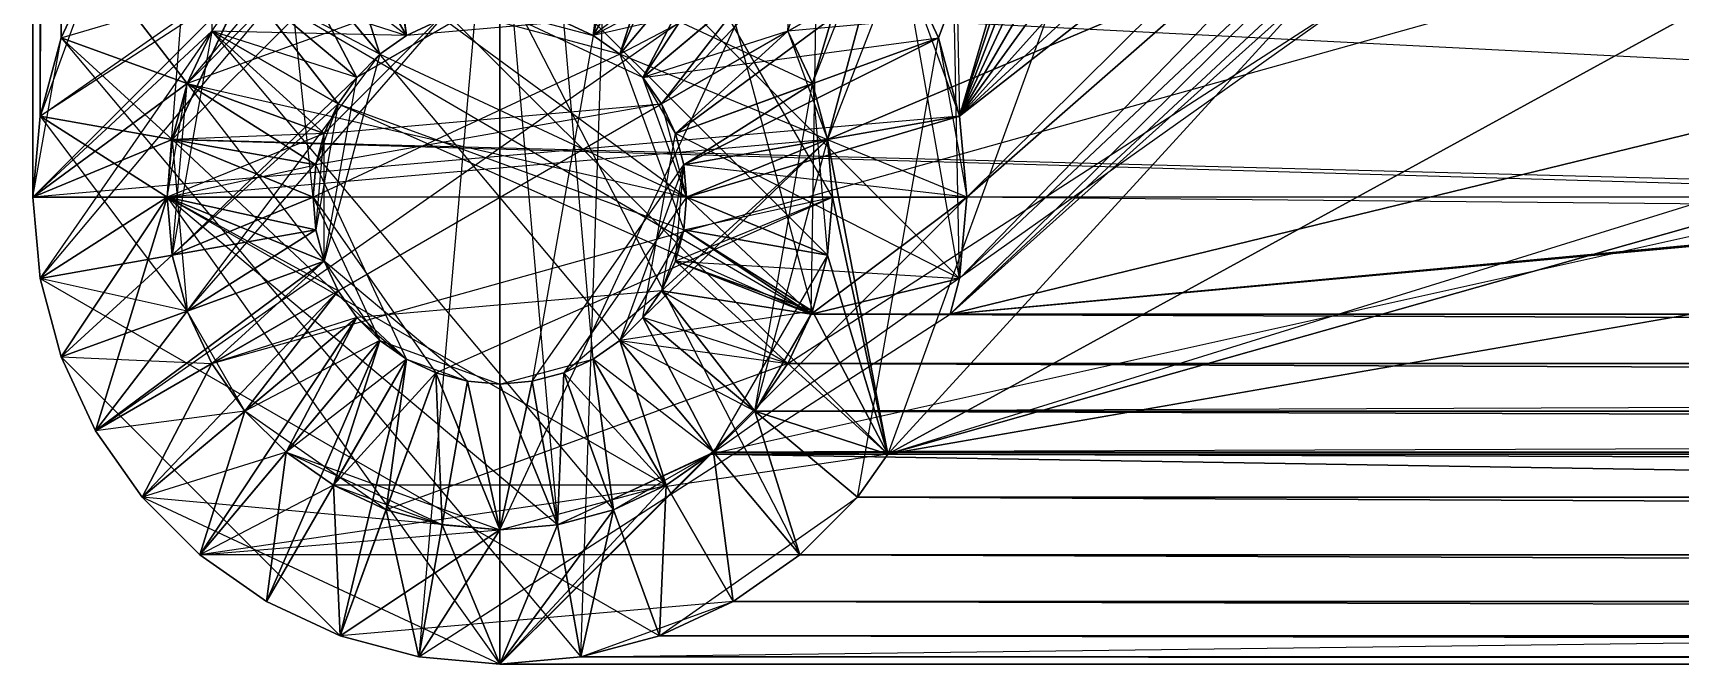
# Model space of a CAD drawing. Extents: x -139 to 143, y -92 to 96.
# Drawn here: x -138.63 to -105.47, y -92.42 to -79.71 of the extents above; entities that cross this region are included whole.
import ezdxf

# ---------------------------------------------------------------- set-up
doc = ezdxf.new("R2010")
doc.units = 0
doc.layers.get('0').update_dxf_attribs({"linetype": 'CONTINUOUS'})

msp = doc.modelspace()

# ---------------------------------------------------------------- linework, layer by layer
at = {"color": 7}
for points in [[(129.709, -88.192, -0.822), (-124.985, -88.192, -0.822), (-129.233, -92.422, -0.822), (-124.985, -88.192, -0.822), (-125.885, -88.822, -0.822), (-129.233, -92.422, -0.822), (-129.233, -92.422, -0.822), (-125.885, -88.822, -0.822), (-126.943, -89.316, -0.822), (-129.233, -92.422, -0.822), (-129.233, -92.422, -0.822), (-126.943, -89.316, -0.822), (-128.07, -89.618, -0.822), (-129.233, -92.422, -0.822), (-129.233, -92.422, -0.822), (-128.07, -89.618, -0.822), (-129.233, -89.72, -0.822), (-129.233, -92.422, -0.822), (-124.985, -88.192, -0.822), (-129.233, -92.422, -0.822), (133.958, -92.422, -0.822), (-124.985, -88.192, -0.822), (133.958, 95.572, -0.822)], [(133.958, 95.572, 5.052), (-129.233, 95.572, -0.587), (133.958, 95.572, 5.052), (-129.233, 95.572, 5.052), (-129.233, 95.572, -0.587), (-129.233, -92.422, -0.587), (133.958, -92.422, -0.822), (-129.233, -92.422, -0.822), (-129.233, -92.422, -0.587), (-129.233, -92.422, -0.587), (133.958, -92.422, -0.587)], [(143.358, -83.022, -0.822), (-138.633, -83.022, -0.587), (-135.931, -83.022, -0.822), (-138.633, -83.022, -0.822), (-138.633, -83.022, -0.587), (-135.931, -83.022, -0.822), (-138.633, -83.022, -0.587), (-135.931, -83.022, -0.587), (-135.931, -83.022, -0.822), (-129.233, -92.422, -0.587), (-129.233, -89.72, -0.822), (-129.233, -89.72, -0.587), (-129.233, -92.422, -0.587), (-129.233, -89.72, -0.822), (-129.233, -92.422, -0.587), (-129.233, -92.422, -0.822), (-129.233, -89.72, -0.822), (-129.233, 92.869, -0.587)], [(132.326, -92.279, 5.052), (-127.601, -92.279, 5.052), (-126.019, -91.855, 5.052), (132.326, -92.279, 5.052), (-127.601, -92.279, 5.052), (133.958, -92.422, 5.052), (-129.233, -92.422, 5.052), (-127.601, -92.279, 5.052), (-121.422, 91.342, 5.052), (126.757, 92.214, 5.052)], [(133.958, -92.422, -0.587), (-134.403, -78.774, -0.822), (-134.403, 81.923, -5.287), (-134.403, 81.923, -0.822), (-134.403, -78.774, -0.822), (-134.403, 81.923, -5.287), (-134.403, -78.774, -0.822), (-134.403, -78.774, -5.287), (-134.403, 81.923, -5.287), (-134.403, -75.211, 5.287), (-134.403, 78.361, 5.052), (-134.403, 78.361, 5.287), (-134.403, -75.211, 5.287), (-134.403, 78.361, 5.052), (-134.403, -75.211, 5.287), (-134.403, -75.211, 5.052), (-134.403, 78.361, 5.052), (128.158, 89.521, -5.287), (-122.968, 88.522, -5.287), (127.692, 88.522, -5.287)], [(124.893, -85.372, -0.587), (-122.968, -85.372, -5.287), (127.692, -85.372, -5.287), (-120.169, -85.372, -0.587), (-122.968, -85.372, -5.287), (124.893, -85.372, -0.587), (-120.169, -85.372, -0.587), (-122.968, -85.372, -5.287), (-120.169, -85.372, -0.587), (-122.968, -85.372, -0.587), (-122.968, -85.372, -5.287), (-120.169, 88.522, -0.117), (124.893, 88.522, -0.587), (-120.169, 88.522, -0.587), (-120.169, 88.522, -0.117), (124.893, 88.522, -0.587), (-120.169, 88.522, -0.117), (124.893, 88.522, -0.117)], [(-135.033, -79.674, 5.287), (-135.829, -84.185, 5.287), (-138.49, -84.655, 5.287), (-135.931, -83.022, 5.287), (-135.829, -84.185, 5.287), (-135.527, -80.732, 5.287), (-138.066, -79.808, 5.287), (-137.374, -78.323, 5.287), (-135.527, -80.732, 5.287), (-138.633, -83.022, 5.287), (-135.931, -83.022, 5.287), (-138.49, -84.655, 5.287), (-138.633, -83.022, 5.287), (-135.829, -81.859, 5.287), (-138.49, -81.39, 5.287), (-138.066, -79.808, 5.287), (-135.829, -81.859, 5.287), (-135.931, -83.022, 5.287), (-138.633, -83.022, 5.287), (-138.49, -81.39, 5.287), (-135.931, -83.022, 5.287), (-122.638, 87.335, 5.287)], [(-138.633, -83.022, 5.052), (-138.633, 86.172, -0.587), (-138.633, 86.172, 5.052), (-138.633, -83.022, 5.052), (-138.633, -83.022, -0.587), (-138.633, 86.172, -0.587), (-138.633, -83.022, 5.052), (-138.633, -83.022, -0.587), (-138.633, 86.172, -0.587), (-138.633, -83.022, -0.587), (-138.633, 86.172, -0.822), (-138.633, 86.172, -0.587), (-138.633, 86.172, -0.822), (-138.633, -83.022, -0.587), (-138.633, -83.022, -0.822), (-138.633, 86.172, -0.822), (140.553, 85.009, -0.822)], [(-138.633, 86.172, -0.822), (-138.633, -83.022, -0.822), (-134.403, -78.774, -0.822), (-138.633, 86.172, -0.822), (-138.633, -83.022, -0.822), (-138.633, 86.172, -0.822)], [(-138.633, 86.172, -0.822), (-134.403, -78.774, -0.822), (-138.633, -83.022, -0.822), (-135.033, -79.674, -0.822), (-134.403, -78.774, -0.822), (-138.633, 86.172, -0.822)], [(-138.633, 86.172, -0.822), (-135.033, -79.674, -0.822), (-138.633, -83.022, -0.822), (-135.527, -80.732, -0.822), (-135.033, -79.674, -0.822), (-135.527, -80.732, -0.822), (-138.633, -83.022, -0.822), (-135.829, -81.859, -0.822), (-135.527, -80.732, -0.822), (-135.829, -81.859, -0.822), (-138.633, -83.022, -0.822), (-135.931, -83.022, -0.822), (-135.829, -81.859, -0.822), (132.795, -89.618, -0.822)], [(-138.066, 82.957, 5.052), (-138.49, -81.39, 5.052), (-138.633, -83.022, 5.052), (-138.49, 84.54, 5.052), (-138.49, -81.39, 5.052), (-138.633, -83.022, 5.052), (-138.49, 84.54, 5.052), (-138.633, -83.022, 5.052), (-138.633, 86.172, 5.052)], [(-133.538, -77.892, -5.287), (-124.929, -88.153, -5.287), (-124.985, -88.192, -0.822), (-124.985, -88.192, -5.287), (-124.929, -88.153, -5.287), (-124.929, -88.153, -0.587), (-124.985, -88.192, -0.822), (-124.929, -88.153, -5.287), (-124.929, -88.153, -0.587), (-125.885, -88.822, -0.587), (-124.985, -88.192, -0.822), (-124.929, -88.153, -0.587), (-125.885, -88.822, -0.587), (-124.985, -88.192, -0.822), (-125.885, -88.822, -0.587), (-125.885, -88.822, -0.822), (-124.985, -88.192, -0.822), (-128.07, -89.618, -0.587), (-129.233, -89.72, -0.822), (-128.07, -89.618, -0.822), (-128.07, -89.618, -0.587), (-129.233, -89.72, -0.822), (-128.07, -89.618, -0.587), (-129.233, -89.72, -0.587), (-129.233, -89.72, -0.822), (-125.885, -88.822, -0.587), (-126.943, -89.316, -0.822), (-125.885, -88.822, -0.822), (-125.885, -88.822, -0.587), (-126.943, -89.316, -0.822), (-125.885, -88.822, -0.587), (-126.943, -89.316, -0.587), (-126.943, -89.316, -0.822), (-124.929, -88.153, -0.587), (-124.103, -87.327, -5.287), (-124.103, -87.327, -0.587), (-124.929, -88.153, -0.587), (-124.103, -87.327, -5.287), (-124.929, -88.153, -0.587), (-124.929, -88.153, -5.287), (-124.103, -87.327, -5.287), (-123.433, -86.371, -0.587), (-122.968, -85.372, -5.287), (-122.968, -85.372, -0.587), (-123.433, -86.371, -0.587), (-122.968, -85.372, -5.287), (-123.433, -86.371, -0.587), (-123.433, -86.371, -5.287), (-122.968, -85.372, -5.287), (-124.103, -87.327, -0.587), (-123.433, -86.371, -5.287), (-123.433, -86.371, -0.587), (-124.103, -87.327, -0.587), (-123.433, -86.371, -5.287), (-124.103, -87.327, -0.587), (-124.103, -87.327, -5.287), (-123.433, -86.371, -5.287), (143.358, 86.172, 5.052)], [(-137.374, 81.472, 5.052), (-138.066, -79.808, 5.052), (-138.49, -81.39, 5.052), (-138.066, 82.957, 5.052), (-138.066, -79.808, 5.052), (-138.49, -81.39, 5.052), (-138.49, -81.39, 5.052), (-138.49, 84.54, 5.052)], [(-136.434, 80.13, 5.052), (-137.374, -78.323, 5.052), (-138.066, -79.808, 5.052), (-137.374, 81.472, 5.052), (-137.374, -78.323, 5.052), (-138.066, -79.808, 5.052), (-138.066, -79.808, 5.052), (-138.066, 82.957, 5.052)], [(-134.403, 81.923, -5.287), (-134.364, -78.717, -5.287), (-134.403, 81.923, -5.287), (-134.403, -78.774, -5.287), (-134.364, -78.717, -5.287), (-122.968, -85.372, -5.287), (128.158, -86.371, -5.287)], [(-5.708, -74.708, -0.117), (-57.561, -70.098, -0.117), (-107.497, -74.011, -0.117), (-120.169, -85.372, -0.117), (-57.561, -70.098, -0.117), (-120.169, -85.372, -0.117), (-107.497, -74.011, -0.117), (-108.425, -74.443, -0.117), (-120.169, -85.372, -0.117), (-120.169, -85.372, -0.117), (-108.425, -74.443, -0.117), (-109.414, -74.708, -0.117), (-120.169, -85.372, -0.117), (-119.977, -84.655, -0.117), (-109.414, -74.708, -0.117), (-110.434, -74.798, -0.117), (-119.977, -84.655, -0.117), (-123.191, 78.971, -0.117)], [(-123.191, 78.971, -0.117), (-119.977, -81.39, -0.117), (-116.22, -69.943, -0.117)], [(-115.955, 74.082, -0.117), (-116.309, -68.923, -0.117), (-120.401, -79.808, -0.117), (-119.977, -81.39, -0.117), (-116.309, -68.923, -0.117), (-124.534, 78.032, -0.117)], [(-124.534, 78.032, -0.117), (-116.309, -68.923, -0.117), (-121.093, -78.323, -0.117), (-120.401, -79.808, -0.117), (-116.309, -68.923, -0.117), (-116.22, 73.093, -0.117)], [(-115.522, 75.01, -0.117), (-111.454, -74.708, -0.117), (-119.977, -81.39, -0.117), (-119.834, -83.022, -0.117), (-111.454, -74.708, -0.117), (-115.955, 74.082, -0.117)], [(-124.929, -77.892, 2.937), (-122.94, -85.313, 5.287), (-122.638, -84.185, 2.937), (-122.638, -84.185, 5.287), (-122.94, -85.313, 5.287), (-122.638, -84.185, 2.937), (-122.94, -85.313, 5.287), (-122.94, -85.313, 2.937), (-122.638, -84.185, 2.937), (-124.929, -88.153, 5.287), (-125.885, -88.822, 2.937), (-124.929, -88.153, 2.937), (-124.929, -88.153, 5.287), (-125.885, -88.822, 2.937), (-124.929, -88.153, 5.287), (-125.885, -88.822, 5.287), (-125.885, -88.822, 2.937), (-132.582, -88.822, 5.287), (-133.538, -88.153, 2.937), (-132.582, -88.822, 2.937), (-132.582, -88.822, 5.287), (-133.538, -88.153, 2.937), (-132.582, -88.822, 5.287), (-133.538, -88.153, 5.287), (-133.538, -88.153, 2.937), (-129.233, -89.72, 5.287), (-130.396, -89.618, 2.937), (-129.233, -89.72, 2.937), (-129.233, -89.72, 5.287), (-130.396, -89.618, 2.937), (-129.233, -89.72, 5.287), (-130.396, -89.618, 5.287), (-130.396, -89.618, 2.937), (-133.538, -88.153, 2.937), (-134.364, -87.327, 5.287), (-134.364, -87.327, 2.937), (-133.538, -88.153, 2.937), (-134.364, -87.327, 5.287), (-133.538, -88.153, 2.937), (-133.538, -88.153, 5.287), (-134.364, -87.327, 5.287), (-135.527, -85.313, 2.937), (-135.829, -84.185, 5.287), (-135.829, -84.185, 2.937), (-135.527, -85.313, 2.937), (-135.829, -84.185, 5.287), (-135.527, -85.313, 2.937), (-135.527, -85.313, 5.287), (-135.829, -84.185, 5.287), (-135.829, -84.185, 2.937), (-135.931, -83.022, 5.287), (-135.931, -83.022, 2.937), (-135.829, -84.185, 2.937), (-135.931, -83.022, 5.287), (-135.829, -84.185, 2.937), (-135.829, -84.185, 5.287), (-135.931, -83.022, 5.287), (-125.885, -88.822, 5.287), (-126.943, -89.316, 2.937), (-125.885, -88.822, 2.937), (-125.885, -88.822, 5.287), (-126.943, -89.316, 2.937), (-125.885, -88.822, 5.287), (-126.943, -89.316, 5.287), (-126.943, -89.316, 2.937), (-126.943, -89.316, 5.287), (-128.07, -89.618, 2.937), (-126.943, -89.316, 2.937), (-126.943, -89.316, 5.287), (-128.07, -89.618, 2.937), (-126.943, -89.316, 5.287), (-128.07, -89.618, 5.287), (-128.07, -89.618, 2.937), (-124.929, -88.153, 5.287), (-124.103, -87.327, 2.937), (-124.103, -87.327, 5.287), (-124.929, -88.153, 5.287), (-124.103, -87.327, 2.937), (-124.929, -88.153, 5.287), (-124.929, -88.153, 2.937), (-124.103, -87.327, 2.937), (-123.433, -86.371, 5.287), (-122.94, -85.313, 2.937), (-122.94, -85.313, 5.287), (-123.433, -86.371, 5.287), (-122.94, -85.313, 2.937), (-123.433, -86.371, 5.287), (-123.433, -86.371, 2.937), (-122.94, -85.313, 2.937), (-124.103, -87.327, 5.287), (-123.433, -86.371, 2.937), (-123.433, -86.371, 5.287), (-124.103, -87.327, 5.287), (-123.433, -86.371, 2.937), (-124.103, -87.327, 5.287), (-124.103, -87.327, 2.937), (-123.433, -86.371, 2.937), (-131.524, -89.316, 5.287), (-132.582, -88.822, 2.937), (-131.524, -89.316, 2.937), (-131.524, -89.316, 5.287), (-132.582, -88.822, 2.937), (-131.524, -89.316, 5.287), (-132.582, -88.822, 5.287), (-132.582, -88.822, 2.937), (-130.396, -89.618, 5.287), (-131.524, -89.316, 2.937), (-130.396, -89.618, 2.937), (-130.396, -89.618, 5.287), (-131.524, -89.316, 2.937), (-130.396, -89.618, 5.287), (-131.524, -89.316, 5.287), (-131.524, -89.316, 2.937), (-134.364, -87.327, 2.937), (-135.033, -86.371, 5.287), (-135.033, -86.371, 2.937), (-134.364, -87.327, 2.937), (-135.033, -86.371, 5.287), (-134.364, -87.327, 2.937), (-134.364, -87.327, 5.287), (-135.033, -86.371, 5.287), (-135.033, -86.371, 2.937), (-135.527, -85.313, 5.287), (-135.527, -85.313, 2.937), (-135.033, -86.371, 2.937), (-135.527, -85.313, 5.287), (-135.033, -86.371, 2.937), (-135.033, -86.371, 5.287), (-135.527, -85.313, 5.287), (1.187, 72.072, -9.4)], [(-66.961, 61.498, 5.287), (-121.422, -88.192, 5.287), (-122.638, -84.185, 5.287), (-122.536, -83.022, 5.287), (-121.422, -88.192, 5.287), (-121.422, -88.192, 5.287), (-122.94, -85.313, 5.287), (-122.638, -84.185, 5.287), (-121.422, -88.192, 5.287), (-124.103, -87.327, 5.287), (-122.033, -89.064, 5.287), (-123.191, -90.223, 5.287), (-124.103, -87.327, 5.287), (-121.422, -88.192, 5.287), (-123.433, -86.371, 5.287), (-122.94, -85.313, 5.287), (-121.422, -88.192, 5.287), (-121.422, -88.192, 5.287), (-124.103, -87.327, 5.287), (-123.433, -86.371, 5.287), (-121.422, -88.192, 5.287), (-124.929, -88.153, 5.287), (-123.191, -90.223, 5.287), (-124.534, -91.163, 5.287), (-124.929, -88.153, 5.287), (-123.191, -90.223, 5.287), (-124.929, -88.153, 5.287), (-124.103, -87.327, 5.287), (-123.191, -90.223, 5.287), (-124.534, -91.163, 5.287), (-125.885, -88.822, 5.287), (-124.929, -88.153, 5.287), (-124.534, -91.163, 5.287), (-126.019, -91.855, 5.287), (-125.885, -88.822, 5.287), (-124.534, -91.163, 5.287), (-126.019, -91.855, 5.287), (-126.019, -91.855, 5.287), (-126.943, -89.316, 5.287), (-125.885, -88.822, 5.287), (-126.019, -91.855, 5.287), (-127.601, -92.279, 5.287), (-126.943, -89.316, 5.287), (-126.019, -91.855, 5.287), (-127.601, -92.279, 5.287), (-127.601, -92.279, 5.287), (-128.07, -89.618, 5.287), (-126.943, -89.316, 5.287), (-127.601, -92.279, 5.287), (-129.233, -92.422, 5.287), (-128.07, -89.618, 5.287), (-127.601, -92.279, 5.287), (-129.233, -92.422, 5.287), (-129.233, -92.422, 5.287), (-129.233, -89.72, 5.287), (-128.07, -89.618, 5.287), (-129.233, -92.422, 5.287), (-129.233, -92.422, 5.287), (-130.396, -89.618, 5.287), (-129.233, -89.72, 5.287), (-129.233, -92.422, 5.287), (-130.866, -92.279, 5.287), (-130.396, -89.618, 5.287), (-129.233, -92.422, 5.287), (-130.866, -92.279, 5.287), (-130.866, -92.279, 5.287), (-131.524, -89.316, 5.287), (-130.396, -89.618, 5.287), (-130.866, -92.279, 5.287), (-132.448, -91.855, 5.287), (-131.524, -89.316, 5.287), (-130.866, -92.279, 5.287), (-132.448, -91.855, 5.287), (-132.448, -91.855, 5.287), (-132.582, -88.822, 5.287), (-131.524, -89.316, 5.287), (-132.448, -91.855, 5.287), (-133.933, -91.163, 5.287), (-132.582, -88.822, 5.287), (-132.448, -91.855, 5.287), (-133.933, -91.163, 5.287), (-132.582, -88.822, 5.287), (-133.933, -91.163, 5.287), (-133.538, -88.153, 5.287), (-132.582, -88.822, 5.287), (-135.275, -90.223, 5.287), (-133.538, -88.153, 5.287), (-133.933, -91.163, 5.287), (-135.275, -90.223, 5.287), (-133.538, -88.153, 5.287), (-135.275, -90.223, 5.287), (-134.364, -87.327, 5.287), (-133.538, -88.153, 5.287), (-136.434, -89.064, 5.287), (-134.364, -87.327, 5.287), (-135.275, -90.223, 5.287), (-136.434, -89.064, 5.287), (-134.364, -87.327, 5.287), (-136.434, -89.064, 5.287), (-135.033, -86.371, 5.287), (-134.364, -87.327, 5.287), (-137.374, -87.722, 5.287), (-135.033, -86.371, 5.287), (-136.434, -89.064, 5.287), (-137.374, -87.722, 5.287), (-138.066, -86.237, 5.287), (-135.527, -85.313, 5.287), (-137.374, -87.722, 5.287), (-138.066, -86.237, 5.287), (-135.033, -86.371, 5.287), (-137.374, -87.722, 5.287), (-135.527, -85.313, 5.287), (-135.033, -86.371, 5.287), (121.724, -14.5, 5.287)], [(-66.961, 61.498, 5.287), (-122.638, -81.859, 5.287), (-121.422, -88.192, 5.287), (-122.536, -83.022, 5.287), (-122.638, -81.859, 5.287), (-124.103, -87.327, 5.287), (-121.422, -88.192, 5.287), (-122.033, -89.064, 5.287), (-124.103, -87.327, 5.287), (-122.94, -80.732, 5.287), (-116.309, -58.348, 5.287), (-122.638, -81.859, 5.287), (-122.94, -80.732, 5.287), (-66.961, 61.498, 5.287)], [(-116.309, -9, 5.287), (-66.961, -58.348, 5.287), (-122.638, -81.859, 5.287), (-116.309, -58.348, 5.287), (-66.961, -58.348, 5.287), (-66.961, -58.348, 5.287), (-121.422, -88.192, 5.287), (-122.638, -81.859, 5.287), (-66.961, -58.348, 5.287), (-17.612, -70.098, 5.287), (-121.422, -88.192, 5.287), (-57.561, -70.098, 5.287), (-17.612, -70.098, 5.287), (-123.433, -79.674, 5.287), (-116.309, -58.348, 5.287), (-122.94, -80.732, 5.287), (-123.433, -79.674, 5.287), (-116.309, 61.498, 5.287)], [(-57.561, 21.549, 5.287), (-57.561, -18.4, 5.287), (-57.561, -18.4, 5.287), (-66.961, -58.348, 5.287), (-66.961, -9, 5.287), (-57.561, -18.4, 5.287), (-121.422, -88.192, 5.287), (-66.961, -58.348, 5.287), (-57.561, -70.098, 5.287), (-121.422, -88.192, 5.287), (-134.403, -75.211, 5.287), (-116.309, -9, 5.287), (-116.309, -58.348, 5.287), (-134.403, -75.211, 5.287), (-116.309, -9, 5.287), (-134.403, -75.211, 5.287), (-116.309, 12.149, 5.287)], [(38.199, -38.647, 5.287), (-121.422, -88.192, 5.287), (-17.612, -70.098, 5.287), (126.147, -88.192, 5.287), (-121.422, -88.192, 5.287), (-66.961, -58.348, 5.287), (-57.561, -18.4, 5.287), (-57.561, -70.098, 5.287), (-66.961, -58.348, 5.287), (-57.561, -18.4, 5.287), (-66.961, -9, 5.287)], [(113.946, -35.101, 5.287), (-124.985, -88.192, -0.822), (129.709, -88.192, -5.287), (-124.985, -88.192, -5.287), (-124.985, -88.192, -0.822), (129.709, -88.192, -5.287), (-124.985, -88.192, -0.822), (129.709, -88.192, -0.822)], [(-116.309, -68.923, -0.117), (-119.977, -81.39, -0.117), (-119.977, -81.39, -0.117), (-115.955, -70.932, -0.117)], [(-116.22, -69.943, -0.117), (-119.977, -81.39, -0.117), (-119.977, -81.39, -0.117), (-115.522, -71.86, -0.117)], [(-105.346, -71.86, -0.117), (-105.934, -72.699, -0.117), (-106.658, -73.423, -0.117), (-57.561, -70.098, -0.117), (-105.934, -72.699, -0.117), (-106.658, -73.423, -0.117), (-107.497, -74.011, -0.117), (-57.561, -70.098, -0.117), (-106.658, -73.423, -0.117), (-107.497, -74.011, -0.117), (-57.561, -70.098, -0.117), (-120.169, -85.372, -0.117), (-5.708, -74.708, -0.117)], [(-115.955, -70.932, -0.117), (-119.977, -81.39, -0.117), (-119.977, -81.39, -0.117), (-114.934, -72.699, -0.117)], [(-115.522, -71.86, -0.117), (-119.977, -81.39, -0.117), (-119.977, -81.39, -0.117), (-114.21, -73.423, -0.117)], [(-114.934, -72.699, -0.117), (-119.977, -81.39, -0.117), (-119.977, -81.39, -0.117), (-113.371, -74.011, -0.117)], [(-114.21, -73.423, -0.117), (-119.977, -81.39, -0.117), (-119.977, -81.39, -0.117), (-112.443, -74.443, -0.117)], [(-135.033, -79.674, -0.587), (-132.49, -81.142, -0.587), (-135.033, -79.674, -0.587), (-132.767, -81.736, -0.587), (-132.49, -81.142, -0.587), (-122.968, -85.372, -0.587), (-125.977, -84.902, -0.587), (-123.433, -86.371, -0.587), (-122.968, -85.372, -0.587), (-123.433, -86.371, -0.587), (-125.977, -84.902, -0.587), (-124.103, -87.327, -0.587), (-123.433, -86.371, -0.587), (-126.353, -85.439, -0.587), (-124.103, -87.327, -0.587), (-125.977, -84.902, -0.587), (-126.353, -85.439, -0.587), (-124.103, -87.327, -0.587), (-126.353, -85.439, -0.587), (-124.929, -88.153, -0.587), (-124.103, -87.327, -0.587), (-126.817, -85.903, -0.587), (-124.929, -88.153, -0.587), (-126.353, -85.439, -0.587), (-126.817, -85.903, -0.587), (-124.929, -88.153, -0.587), (-126.817, -85.903, -0.587), (-125.885, -88.822, -0.587), (-124.929, -88.153, -0.587), (-127.354, -86.279, -0.587), (-125.885, -88.822, -0.587), (-126.817, -85.903, -0.587), (-127.354, -86.279, -0.587), (-125.885, -88.822, -0.587), (-127.354, -86.279, -0.587), (-126.943, -89.316, -0.587), (-125.885, -88.822, -0.587), (-127.947, -86.556, -0.587), (-126.943, -89.316, -0.587), (-127.354, -86.279, -0.587), (-127.947, -86.556, -0.587), (-127.947, -86.556, -0.587), (-128.07, -89.618, -0.587), (-126.943, -89.316, -0.587), (-127.947, -86.556, -0.587), (-128.581, -86.725, -0.587), (-128.07, -89.618, -0.587), (-127.947, -86.556, -0.587), (-128.581, -86.725, -0.587), (-129.233, -86.782, -0.587), (-128.07, -89.618, -0.587), (-128.581, -86.725, -0.587), (-129.233, -86.782, -0.587), (-129.233, -86.782, -0.587), (-129.233, -89.72, -0.587), (-128.07, -89.618, -0.587), (-129.233, -86.782, -0.587), (-129.886, -86.725, -0.587), (-129.233, -89.72, -0.587), (-129.233, -86.782, -0.587), (-129.886, -86.725, -0.587), (-130.519, -86.556, -0.587), (-129.233, -89.72, -0.587), (-129.886, -86.725, -0.587), (-130.519, -86.556, -0.587), (-132.448, -91.855, -0.587), (-129.233, -89.72, -0.587), (-130.519, -86.556, -0.587), (-132.448, -91.855, -0.587), (-129.233, -89.72, -0.587), (-130.866, -92.279, -0.587), (-129.233, -92.422, -0.587), (-129.233, -89.72, -0.587), (-132.448, -91.855, -0.587), (-130.519, -86.556, -0.587), (-131.113, -86.279, -0.587), (-132.448, -91.855, -0.587), (-133.933, -91.163, -0.587), (-131.113, -86.279, -0.587), (-131.65, -85.903, -0.587), (-133.933, -91.163, -0.587), (-135.275, -90.223, -0.587), (-131.65, -85.903, -0.587), (-132.114, -85.439, -0.587), (-135.275, -90.223, -0.587), (-129.233, -89.72, -0.587), (-132.448, -91.855, -0.587), (-130.866, -92.279, -0.587), (-129.233, -89.72, -0.587), (-136.434, -89.064, -0.587), (-132.114, -85.439, -0.587), (-132.49, -84.902, -0.587), (-136.434, -89.064, -0.587), (-137.374, -87.722, -0.587), (-132.49, -84.902, -0.587), (-132.767, -84.308, -0.587), (-137.374, -87.722, -0.587), (-135.931, -83.022, -0.587), (-132.767, -84.308, -0.587), (-132.936, -83.675, -0.587), (-135.931, -83.022, -0.587), (-135.931, -83.022, -0.587), (-132.936, -83.675, -0.587), (-132.993, -83.022, -0.587), (-135.931, -83.022, -0.587), (-135.527, -80.732, -0.587), (-132.767, -81.736, -0.587), (-135.033, -79.674, -0.587), (-135.527, -80.732, -0.587), (-132.767, -84.308, -0.587), (-135.931, -83.022, -0.587), (-137.374, -87.722, -0.587), (-132.767, -84.308, -0.587), (-132.767, -81.736, -0.587), (-135.527, -80.732, -0.587), (-132.936, -82.37, -0.587), (-132.767, -81.736, -0.587), (-135.829, -81.859, -0.587), (-132.936, -82.37, -0.587), (-135.527, -80.732, -0.587), (-135.829, -81.859, -0.587), (-131.113, -86.279, -0.587), (-133.933, -91.163, -0.587), (-132.448, -91.855, -0.587), (-131.113, -86.279, -0.587), (-132.936, -82.37, -0.587), (-135.829, -81.859, -0.587), (-132.993, -83.022, -0.587), (-132.936, -82.37, -0.587), (-132.993, -83.022, -0.587), (-135.829, -81.859, -0.587), (-135.931, -83.022, -0.587), (-132.993, -83.022, -0.587), (-131.65, -85.903, -0.587), (-135.275, -90.223, -0.587), (-133.933, -91.163, -0.587), (-131.65, -85.903, -0.587), (-132.114, -85.439, -0.587), (-136.434, -89.064, -0.587), (-135.275, -90.223, -0.587), (-132.114, -85.439, -0.587), (-132.49, -84.902, -0.587), (-137.374, -87.722, -0.587), (-136.434, -89.064, -0.587), (-132.49, -84.902, -0.587), (-135.931, -83.022, -0.587), (-138.066, -86.237, -0.587), (-137.374, -87.722, -0.587), (-135.931, -83.022, -0.587), (-135.931, -83.022, -0.587), (-138.49, -84.655, -0.587), (-138.066, -86.237, -0.587), (-135.931, -83.022, -0.587), (-138.49, -84.655, -0.587), (-135.931, -83.022, -0.587), (-138.633, -83.022, -0.587), (-138.49, -84.655, -0.587), (-129.233, -73.623, -0.117)], [(127.664, -85.313, 5.287), (-119.834, -83.022, -0.587), (-119.977, -81.39, -0.117), (-119.977, -81.39, -0.587), (-119.834, -83.022, -0.587), (-119.977, -81.39, -0.117), (-119.834, -83.022, -0.587), (-119.834, -83.022, -0.117), (-119.977, -81.39, -0.117), (-138.633, -83.022, 5.287), (-138.49, -81.39, 5.052), (-138.49, -81.39, 5.287), (-138.633, -83.022, 5.287), (-138.49, -81.39, 5.052), (-138.633, -83.022, 5.287), (-138.633, -83.022, 5.052), (-138.49, -81.39, 5.052), (-127.601, -73.766, -0.117)], [(-130.866, -73.766, -0.587), (-119.977, -84.655, -0.587), (-119.834, -83.022, -0.117), (-119.834, -83.022, -0.587), (-119.977, -84.655, -0.587), (-119.834, -83.022, -0.117), (-119.977, -84.655, -0.587), (-119.977, -84.655, -0.117), (-119.834, -83.022, -0.117), (-129.233, -92.422, 5.287), (-127.601, -92.279, 5.052), (-129.233, -92.422, 5.052), (-129.233, -92.422, 5.287), (-127.601, -92.279, 5.052), (-129.233, -92.422, 5.287), (-127.601, -92.279, 5.287), (-127.601, -92.279, 5.052), (-124.534, -91.163, 5.287), (-123.191, -90.223, 5.052), (-124.534, -91.163, 5.052), (-124.534, -91.163, 5.287), (-123.191, -90.223, 5.052), (-124.534, -91.163, 5.287), (-123.191, -90.223, 5.287), (-123.191, -90.223, 5.052), (-135.275, -90.223, 5.287), (-136.434, -89.064, -0.587), (-136.434, -89.064, 5.287), (-135.275, -90.223, 5.287), (-136.434, -89.064, -0.587), (-135.275, -90.223, 5.287), (-135.275, -90.223, -0.587), (-136.434, -89.064, -0.587), (-137.374, -87.722, 5.287), (-138.066, -86.237, -0.587), (-138.066, -86.237, 5.287), (-137.374, -87.722, 5.287), (-138.066, -86.237, -0.587), (-137.374, -87.722, 5.287), (-137.374, -87.722, -0.587), (-138.066, -86.237, -0.587), (-138.49, -84.655, 5.287), (-138.633, -83.022, 5.052), (-138.633, -83.022, 5.287), (-138.49, -84.655, 5.287), (-138.49, -84.655, -0.587), (-138.633, -83.022, 5.052), (-138.49, -84.655, 5.287), (-138.49, -84.655, -0.587), (-138.633, -83.022, 5.052), (-138.49, -84.655, -0.587), (-138.633, -83.022, -0.587), (-138.633, -83.022, 5.052), (-138.066, -79.808, 5.287), (-137.374, -78.323, 5.052)], [(-129.233, -73.623, -0.587), (-130.866, -92.279, -0.587), (-129.233, -92.422, 5.052), (-129.233, -92.422, -0.587), (-130.866, -92.279, -0.587), (-130.866, -92.279, 5.287), (-129.233, -92.422, 5.052), (-130.866, -92.279, -0.587), (-130.866, -92.279, 5.287), (-129.233, -92.422, 5.052), (-130.866, -92.279, 5.287), (-129.233, -92.422, 5.287), (-129.233, -92.422, 5.052), (-136.434, -89.064, 5.287), (-137.374, -87.722, -0.587), (-137.374, -87.722, 5.287), (-136.434, -89.064, 5.287), (-137.374, -87.722, -0.587), (-136.434, -89.064, 5.287), (-136.434, -89.064, -0.587), (-137.374, -87.722, -0.587), (-122.033, -76.98, -0.587)], [(-131.583, -73.958, -0.587), (-123.191, -90.223, 5.052), (-122.033, -89.064, 5.287), (-122.033, -89.064, 5.052), (-123.191, -90.223, 5.052), (-122.033, -89.064, 5.287), (-123.191, -90.223, 5.052), (-123.191, -90.223, 5.287), (-122.033, -89.064, 5.287), (-120.401, -79.808, -0.587), (-121.093, -78.323, -0.117)], [(-127.947, -79.489, -0.587), (-127.354, -79.766, -0.587), (-126.019, -74.19, -0.587)], [(-126.019, -74.19, -0.587), (-127.354, -79.766, -0.587), (-122.033, -76.98, -0.587), (-126.353, -80.606, -0.587), (-125.977, -81.142, -0.587), (-122.033, -76.98, -0.587)], [(-113.371, -74.011, -0.117), (-119.977, -81.39, -0.117), (-119.977, -81.39, -0.117), (-111.454, -74.708, -0.117)], [(-112.443, -74.443, -0.117), (-119.977, -81.39, -0.117), (-119.834, -83.022, -0.117), (-110.434, -74.798, -0.117)], [(-124.534, -74.882, -0.587), (-126.817, -80.142, -0.587), (-125.531, -83.675, -0.587), (-122.968, -85.372, -0.587), (-125.474, -83.022, -0.587), (-125.531, -83.675, -0.587), (-125.977, -84.902, -0.587), (-122.968, -85.372, -0.587), (-125.7, -84.308, -0.587), (-125.977, -84.902, -0.587), (-125.7, -84.308, -0.587), (-122.968, -85.372, -0.587), (-125.531, -83.675, -0.587), (-125.7, -84.308, -0.587), (-119.977, -84.655, -0.587), (-122.968, -85.372, -0.587), (-120.169, -85.372, -0.587), (-119.977, -84.655, -0.587), (-121.093, -78.323, -0.587), (-125.977, -81.142, -0.587), (-125.7, -81.736, -0.587), (-121.093, -78.323, -0.587), (-127.354, -79.766, -0.587), (-124.534, -74.882, -0.587)], [(-124.534, -74.882, -0.587), (-127.354, -79.766, -0.587), (-126.817, -80.142, -0.587), (-124.534, -74.882, -0.587)], [(-5.708, -74.708, -0.117), (-120.169, -85.372, -0.117), (-4.688, -74.798, -0.117)], [(-111.454, -74.708, -0.117), (-119.834, -83.022, -0.117), (-119.977, -84.655, -0.117), (-110.434, -74.798, -0.117), (-119.834, -83.022, -0.117), (-119.977, -84.655, -0.117), (-109.414, -74.708, -0.117), (-119.977, -84.655, -0.117), (-120.169, -85.372, -0.117), (-109.414, -74.708, -0.117)], [(-4.688, -74.798, -0.117), (-120.169, -85.372, -0.117), (124.893, -85.372, -0.117)], [(-135.275, -75.822, 5.052), (-125.474, -83.022, -0.587), (-119.834, -83.022, -0.587), (-119.977, -81.39, -0.587), (-125.474, -83.022, -0.587), (-119.834, -83.022, -0.587), (-122.968, -85.372, -0.587), (-119.977, -84.655, -0.587), (-119.834, -83.022, -0.587), (-125.531, -82.37, -0.587), (-119.977, -81.39, -0.587), (-120.401, -79.808, -0.587), (-125.531, -82.37, -0.587), (-125.7, -81.736, -0.587), (-120.401, -79.808, -0.587), (-121.093, -78.323, -0.587), (-125.7, -81.736, -0.587), (-125.977, -81.142, -0.587), (-121.093, -78.323, -0.587)], [(-123.191, -75.822, -0.587), (-126.353, -80.606, -0.587), (-120.401, -79.808, -0.587), (-125.7, -81.736, -0.587), (-125.531, -82.37, -0.587), (-120.401, -79.808, -0.587), (-119.834, -83.022, -0.587), (-125.474, -83.022, -0.587), (-122.968, -85.372, -0.587), (-119.834, -83.022, -0.587), (-126.817, -80.142, -0.587), (-123.191, -75.822, -0.587)], [(-123.191, -75.822, -0.587), (-126.817, -80.142, -0.587), (-126.353, -80.606, -0.587), (-123.191, -75.822, -0.587)], [(-127.947, -79.489, 2.937), (-127.354, -79.766, -0.587), (-127.947, -79.489, 2.937), (-127.354, -79.766, 2.937), (-127.354, -79.766, -0.587), (-128.581, -86.725, 2.937), (-129.233, -86.782, -0.587), (-128.581, -86.725, -0.587), (-128.581, -86.725, 2.937), (-129.233, -86.782, -0.587), (-128.581, -86.725, 2.937), (-129.233, -86.782, 2.937), (-129.233, -86.782, -0.587), (-127.354, -86.279, 2.937), (-127.947, -86.556, -0.587), (-127.354, -86.279, -0.587), (-127.354, -86.279, 2.937), (-127.947, -86.556, -0.587), (-127.354, -86.279, 2.937), (-127.947, -86.556, 2.937), (-127.947, -86.556, -0.587), (-125.977, -84.902, 2.937), (-125.7, -84.308, -0.587), (-125.7, -84.308, 2.937), (-125.977, -84.902, 2.937), (-125.7, -84.308, -0.587), (-125.977, -84.902, 2.937), (-125.977, -84.902, -0.587), (-125.7, -84.308, -0.587), (-125.7, -84.308, 2.937), (-125.531, -83.675, -0.587), (-125.531, -83.675, 2.937), (-125.7, -84.308, 2.937), (-125.531, -83.675, -0.587), (-125.7, -84.308, 2.937), (-125.7, -84.308, -0.587), (-125.531, -83.675, -0.587), (-126.817, -85.903, 2.937), (-126.353, -85.439, -0.587), (-126.353, -85.439, 2.937), (-126.817, -85.903, 2.937), (-126.353, -85.439, -0.587), (-126.817, -85.903, 2.937), (-126.817, -85.903, -0.587), (-126.353, -85.439, -0.587), (-126.353, -85.439, 2.937), (-125.977, -84.902, -0.587), (-125.977, -84.902, 2.937), (-126.353, -85.439, 2.937), (-125.977, -84.902, -0.587), (-126.353, -85.439, 2.937), (-126.353, -85.439, -0.587), (-125.977, -84.902, -0.587), (-132.114, -85.439, -0.587), (-132.49, -84.902, 2.937), (-132.49, -84.902, -0.587), (-132.114, -85.439, -0.587), (-132.49, -84.902, 2.937), (-132.114, -85.439, -0.587), (-132.114, -85.439, 2.937), (-132.49, -84.902, 2.937), (-132.49, -84.902, -0.587), (-132.767, -84.308, 2.937), (-132.767, -84.308, -0.587), (-132.49, -84.902, -0.587), (-132.767, -84.308, 2.937), (-132.49, -84.902, -0.587), (-132.49, -84.902, 2.937), (-132.767, -84.308, 2.937), (-131.65, -85.903, -0.587), (-132.114, -85.439, 2.937), (-132.114, -85.439, -0.587), (-131.65, -85.903, -0.587), (-132.114, -85.439, 2.937), (-131.65, -85.903, -0.587), (-131.65, -85.903, 2.937), (-132.114, -85.439, 2.937), (-131.113, -86.279, 2.937), (-131.65, -85.903, -0.587), (-131.113, -86.279, -0.587), (-131.113, -86.279, 2.937), (-131.65, -85.903, -0.587), (-131.113, -86.279, 2.937), (-131.65, -85.903, 2.937), (-131.65, -85.903, -0.587), (-129.233, -86.782, 2.937), (-129.886, -86.725, -0.587), (-129.233, -86.782, -0.587), (-129.233, -86.782, 2.937), (-129.886, -86.725, -0.587), (-129.233, -86.782, 2.937), (-129.886, -86.725, 2.937), (-129.886, -86.725, -0.587), (-132.767, -84.308, -0.587), (-132.936, -83.675, 2.937), (-132.936, -83.675, -0.587), (-132.767, -84.308, -0.587), (-132.936, -83.675, 2.937), (-132.767, -84.308, -0.587), (-132.767, -84.308, 2.937), (-132.936, -83.675, 2.937), (-132.936, -83.675, -0.587), (-132.993, -83.022, 2.937), (-132.993, -83.022, -0.587), (-132.936, -83.675, -0.587), (-132.993, -83.022, 2.937), (-132.936, -83.675, -0.587), (-132.936, -83.675, 2.937), (-132.993, -83.022, 2.937), (-130.519, -86.556, 2.937), (-131.113, -86.279, -0.587), (-130.519, -86.556, -0.587), (-130.519, -86.556, 2.937), (-131.113, -86.279, -0.587), (-130.519, -86.556, 2.937), (-131.113, -86.279, 2.937), (-131.113, -86.279, -0.587), (-129.886, -86.725, 2.937), (-130.519, -86.556, -0.587), (-129.886, -86.725, -0.587), (-129.886, -86.725, 2.937), (-130.519, -86.556, -0.587), (-129.886, -86.725, 2.937), (-130.519, -86.556, 2.937), (-130.519, -86.556, -0.587), (-122.536, -83.022, 5.287), (-122.638, -81.859, 2.937), (-122.638, -81.859, 5.287), (-122.536, -83.022, 5.287), (-122.638, -81.859, 2.937), (-122.536, -83.022, 5.287), (-122.536, -83.022, 2.937), (-122.638, -81.859, 2.937), (-135.931, -83.022, 2.937), (-135.829, -81.859, 5.287), (-135.829, -81.859, 2.937), (-135.931, -83.022, 2.937), (-135.829, -81.859, 5.287), (-135.931, -83.022, 2.937), (-135.931, -83.022, 5.287), (-135.829, -81.859, 5.287), (-130.396, -76.427, 5.287)], [(-130.396, -76.427, 2.937), (-122.638, -84.185, 5.287), (-122.536, -83.022, 2.937), (-122.536, -83.022, 5.287), (-122.638, -84.185, 5.287), (-122.536, -83.022, 2.937), (-122.638, -84.185, 5.287), (-122.638, -84.185, 2.937), (-122.536, -83.022, 2.937), (-125.885, -77.222, 5.287)], [(-129.233, -76.325, 2.937), (-128.07, -89.618, 5.287), (-129.233, -89.72, 2.937), (-128.07, -89.618, 2.937), (-128.07, -89.618, 5.287), (-129.233, -89.72, 2.937), (-128.07, -89.618, 5.287), (-129.233, -89.72, 5.287), (-129.233, -89.72, 2.937), (-124.103, -78.717, 5.287)], [(-131.524, -76.729, 2.937), (-131.113, -79.766, 2.937), (-135.033, -79.674, 2.937), (-132.49, -81.142, 2.937), (-132.767, -81.736, 2.937), (-135.033, -79.674, 2.937), (-135.527, -80.732, 2.937), (-132.767, -81.736, 2.937), (-132.936, -82.37, 2.937), (-135.527, -80.732, 2.937), (-135.829, -81.859, 2.937), (-132.936, -82.37, 2.937), (-132.993, -83.022, 2.937), (-135.829, -81.859, 2.937), (-135.527, -85.313, 2.937), (-132.767, -84.308, 2.937), (-135.033, -86.371, 2.937), (-135.527, -85.313, 2.937), (-131.65, -80.142, 2.937), (-133.538, -77.892, 2.937)], [(-131.583, -76.757, -5.287), (-135.527, -80.732, -0.822), (-135.033, -79.674, -0.587)], [(-132.582, -77.222, -0.587), (-131.113, -79.766, -0.587), (-131.583, -76.757, -0.587)], [(-131.583, -76.757, -0.587), (-131.113, -79.766, -0.587), (-130.519, -79.489, -0.587)], [(-131.524, -76.729, 2.937), (-122.94, -80.732, 5.287), (-123.433, -79.674, 2.937)], [(-130.519, -79.489, 2.937), (-131.113, -79.766, 2.937), (-131.524, -76.729, 2.937)], [(-126.943, -76.729, 2.937), (-127.354, -79.766, 2.937), (-127.947, -79.489, 2.937)], [(-124.929, -77.892, 2.937), (-127.354, -79.766, 2.937), (-125.885, -77.222, 2.937), (-126.817, -80.142, 2.937), (-127.354, -79.766, 2.937), (-125.885, -77.222, 2.937), (-127.354, -79.766, 2.937), (-126.943, -76.729, 2.937)], [(130.609, -88.822, -0.822), (-135.829, -81.859, -0.822), (-135.527, -80.732, -0.587), (-135.527, -80.732, -0.822), (-135.829, -81.859, -0.822), (-135.527, -80.732, -0.587), (-135.829, -81.859, -0.822), (-135.829, -81.859, -0.587), (-135.527, -80.732, -0.587), (-132.582, -77.222, -0.587)], [(-125.885, -77.222, 2.937), (-135.527, -80.732, 2.937), (-135.033, -79.674, 5.287)], [(-132.582, -77.222, 2.937), (-131.65, -80.142, 2.937), (-132.767, -84.308, 2.937), (-135.527, -85.313, 2.937), (-132.936, -83.675, 2.937), (-132.767, -84.308, 2.937), (-132.114, -80.606, 2.937), (-134.364, -78.717, 2.937)], [(-134.364, -78.717, 2.937), (-132.114, -80.606, 2.937), (-132.49, -81.142, 2.937), (-134.364, -78.717, 2.937), (-131.113, -79.766, 2.937), (-132.582, -77.222, 2.937)], [(-132.582, -77.222, -0.587), (-131.113, -79.766, -0.587), (-132.582, -77.222, -0.587), (-131.65, -80.142, -0.587), (-131.113, -79.766, -0.587), (-133.538, -77.892, -0.587), (-131.65, -80.142, -0.587), (-132.582, -77.222, -0.587)], [(-132.582, -77.222, 2.937), (-131.113, -79.766, 2.937), (-131.65, -80.142, 2.937), (-132.582, -77.222, 2.937)], [(-124.103, -78.717, 2.937), (-126.817, -80.142, 2.937), (-124.929, -77.892, 2.937), (-126.353, -80.606, 2.937), (-126.817, -80.142, 2.937), (-124.929, -77.892, 2.937), (-126.817, -80.142, 2.937), (-125.885, -77.222, 2.937)], [(-122.033, -76.98, -0.587), (-125.977, -81.142, -0.587), (-125.474, -83.022, -0.587), (-119.977, -81.39, -0.587), (-125.531, -82.37, -0.587), (-125.474, -83.022, -0.587), (-126.353, -80.606, -0.587), (-122.033, -76.98, -0.587)], [(-134.364, -78.717, 2.937), (-132.49, -81.142, 2.937), (-132.936, -83.675, 2.937), (-135.829, -84.185, 2.937), (-132.993, -83.022, 2.937), (-132.936, -83.675, 2.937), (-132.767, -81.736, 2.937), (-135.527, -80.732, 2.937), (-135.033, -79.674, 2.937), (-132.767, -81.736, 2.937), (-135.931, -83.022, 2.937), (-132.993, -83.022, 2.937), (-135.829, -84.185, 2.937), (-135.931, -83.022, 2.937), (-132.936, -82.37, 2.937), (-135.829, -81.859, 2.937), (-135.527, -80.732, 2.937), (-132.936, -82.37, 2.937), (-132.993, -83.022, 2.937), (-135.931, -83.022, 2.937), (-135.829, -81.859, 2.937), (-132.993, -83.022, 2.937), (-133.538, -77.892, 5.287)], [(-133.538, -77.892, 2.937), (-132.114, -80.606, 2.937), (-135.829, -84.185, 2.937), (-132.936, -83.675, 2.937), (-135.527, -85.313, 2.937), (-135.829, -84.185, 2.937), (-132.49, -81.142, 2.937), (-135.033, -79.674, 2.937)], [(-133.538, -77.892, -0.587), (-131.65, -80.142, -0.587), (-133.538, -77.892, -0.587), (-132.114, -80.606, -0.587), (-131.65, -80.142, -0.587), (-134.364, -78.717, -0.587), (-132.114, -80.606, -0.587), (-133.538, -77.892, -0.587)], [(-133.538, -77.892, 2.937), (-131.65, -80.142, 2.937), (-132.114, -80.606, 2.937), (-133.538, -77.892, 2.937)], [(-123.433, -79.674, 2.937), (-126.353, -80.606, 2.937), (-124.103, -78.717, 2.937), (-125.977, -81.142, 2.937), (-126.353, -80.606, 2.937), (-124.103, -78.717, 2.937), (-126.353, -80.606, 2.937), (-124.929, -77.892, 2.937)], [(-137.374, -78.323, 5.287), (-138.066, -79.808, 5.287), (-137.374, -78.323, 5.052), (-138.066, -79.808, 5.287), (-138.066, -79.808, 5.052), (-137.374, -78.323, 5.052), (-138.49, -81.39, 5.287), (-138.066, -79.808, 5.052), (-138.066, -79.808, 5.287), (-138.49, -81.39, 5.287), (-138.066, -79.808, 5.052), (-138.49, -81.39, 5.287), (-138.49, -81.39, 5.052), (-138.066, -79.808, 5.052), (-127.601, -92.279, 5.287), (-126.019, -91.855, 5.052), (-127.601, -92.279, 5.052), (-127.601, -92.279, 5.287), (-126.019, -91.855, 5.052), (-127.601, -92.279, 5.287), (-126.019, -91.855, 5.287), (-126.019, -91.855, 5.052), (-122.033, -89.064, 5.052), (-121.422, -88.192, 5.287), (-121.422, -88.192, 5.052), (-122.033, -89.064, 5.052), (-121.422, -88.192, 5.287), (-122.033, -89.064, 5.052), (-122.033, -89.064, 5.287), (-121.422, -88.192, 5.287), (-135.275, -90.223, 5.287), (-133.933, -91.163, -0.587), (-135.275, -90.223, -0.587), (-135.275, -90.223, 5.287), (-133.933, -91.163, -0.587), (-135.275, -90.223, 5.287), (-133.933, -91.163, 5.287), (-133.933, -91.163, -0.587), (-133.933, -91.163, 5.287), (-132.448, -91.855, -0.587), (-133.933, -91.163, -0.587), (-133.933, -91.163, 5.287), (-132.448, -91.855, -0.587), (-133.933, -91.163, 5.287), (-132.448, -91.855, 5.287), (-132.448, -91.855, -0.587), (-138.066, -86.237, 5.287), (-138.49, -84.655, -0.587), (-138.49, -84.655, 5.287), (-138.066, -86.237, 5.287), (-138.49, -84.655, -0.587), (-138.066, -86.237, 5.287), (-138.066, -86.237, -0.587), (-138.49, -84.655, -0.587), (-126.019, -91.855, 5.287), (-124.534, -91.163, 5.052), (-126.019, -91.855, 5.052), (-126.019, -91.855, 5.287), (-124.534, -91.163, 5.052), (-126.019, -91.855, 5.287), (-124.534, -91.163, 5.287), (-124.534, -91.163, 5.052), (-132.448, -91.855, 5.287), (-130.866, -92.279, -0.587), (-132.448, -91.855, -0.587), (-132.448, -91.855, 5.287), (-130.866, -92.279, -0.587), (-132.448, -91.855, 5.287), (-130.866, -92.279, 5.287), (-130.866, -92.279, -0.587), (-120.169, -85.372, -0.587), (-119.977, -84.655, -0.117), (-119.977, -84.655, -0.587), (-120.169, -85.372, -0.587), (-119.977, -84.655, -0.117), (-120.169, -85.372, -0.587), (-120.169, -85.372, -0.117), (-119.977, -84.655, -0.117), (-125.7, -81.736, 2.937), (-125.977, -81.142, -0.587), (-125.977, -81.142, 2.937), (-125.7, -81.736, 2.937), (-125.977, -81.142, -0.587), (-125.7, -81.736, 2.937), (-125.7, -81.736, -0.587), (-125.977, -81.142, -0.587), (-132.936, -82.37, -0.587), (-132.767, -81.736, 2.937), (-132.767, -81.736, -0.587), (-132.936, -82.37, -0.587), (-132.767, -81.736, 2.937), (-132.936, -82.37, -0.587), (-132.936, -82.37, 2.937), (-132.767, -81.736, 2.937), (-125.977, -81.142, 2.937), (-126.353, -80.606, -0.587), (-126.353, -80.606, 2.937), (-125.977, -81.142, 2.937), (-126.353, -80.606, -0.587), (-125.977, -81.142, 2.937), (-125.977, -81.142, -0.587), (-126.353, -80.606, -0.587), (-129.233, -79.263, 2.937)], [(-135.033, -79.674, 5.287), (-135.527, -80.732, 5.287), (-137.374, -78.323, 5.287), (-138.066, -79.808, 5.287), (-135.527, -80.732, 5.287), (-135.829, -81.859, 5.287), (-138.066, -79.808, 5.287), (-134.364, -78.717, 5.287)], [(-121.093, -78.323, -0.587), (-120.401, -79.808, -0.587), (-121.093, -78.323, -0.117), (-120.401, -79.808, -0.587), (-120.401, -79.808, -0.117), (-121.093, -78.323, -0.117), (-119.977, -81.39, -0.587), (-120.401, -79.808, -0.117), (-120.401, -79.808, -0.587), (-119.977, -81.39, -0.587), (-120.401, -79.808, -0.117), (-119.977, -81.39, -0.587), (-119.977, -81.39, -0.117), (-120.401, -79.808, -0.117), (-121.093, -78.323, -0.587)], [(-134.364, -78.717, 5.287), (-138.49, -81.39, 5.287), (-135.829, -81.859, 5.287), (-135.931, -83.022, 5.287), (-138.49, -81.39, 5.287), (-135.527, -85.313, 5.287), (-138.066, -86.237, 5.287), (-135.829, -84.185, 5.287), (-135.527, -85.313, 5.287), (-138.49, -84.655, 5.287), (-135.829, -84.185, 5.287), (-138.066, -86.237, 5.287), (-138.49, -84.655, 5.287), (-135.033, -79.674, 5.287)], [(-135.033, -79.674, -0.822), (-135.527, -80.732, -0.822), (-135.033, -79.674, -0.587), (-135.527, -80.732, -0.822), (-135.527, -80.732, -0.587), (-135.033, -79.674, -0.587), (-126.943, -89.316, -0.587), (-128.07, -89.618, -0.822), (-126.943, -89.316, -0.822), (-126.943, -89.316, -0.587), (-128.07, -89.618, -0.822), (-126.943, -89.316, -0.587), (-128.07, -89.618, -0.587), (-128.07, -89.618, -0.822), (-135.931, -83.022, -0.822), (-135.829, -81.859, -0.587), (-135.829, -81.859, -0.822), (-135.931, -83.022, -0.822), (-135.829, -81.859, -0.587), (-135.931, -83.022, -0.822), (-135.931, -83.022, -0.587), (-135.829, -81.859, -0.587), (-134.403, -78.774, -0.822)], [(-134.364, -78.717, 5.287), (-135.829, -81.859, 2.937), (-135.527, -80.732, 5.287), (-135.527, -80.732, 2.937), (-135.829, -81.859, 2.937), (-135.527, -80.732, 5.287), (-135.829, -81.859, 2.937), (-135.829, -81.859, 5.287), (-135.527, -80.732, 5.287), (-125.474, -83.022, 2.937), (-122.536, -83.022, 2.937), (-122.638, -84.185, 2.937), (-125.474, -83.022, 2.937), (-125.531, -83.675, 2.937), (-122.638, -84.185, 2.937), (-122.94, -85.313, 2.937), (-125.531, -83.675, 2.937), (-122.536, -83.022, 2.937), (-125.474, -83.022, 2.937), (-122.638, -81.859, 2.937), (-122.536, -83.022, 2.937), (-125.7, -84.308, 2.937), (-122.94, -85.313, 2.937), (-123.433, -86.371, 2.937), (-125.7, -84.308, 2.937), (-125.531, -82.37, 2.937), (-122.638, -81.859, 2.937), (-125.474, -83.022, 2.937), (-125.531, -82.37, 2.937), (-125.977, -84.902, 2.937), (-123.433, -86.371, 2.937), (-124.103, -87.327, 2.937), (-125.977, -84.902, 2.937), (-122.638, -81.859, 2.937), (-125.531, -82.37, 2.937), (-122.94, -80.732, 2.937), (-122.638, -81.859, 2.937), (-126.353, -85.439, 2.937), (-124.103, -87.327, 2.937), (-124.929, -88.153, 2.937), (-126.353, -85.439, 2.937), (-125.7, -81.736, 2.937), (-122.94, -80.732, 2.937), (-125.531, -82.37, 2.937), (-125.7, -81.736, 2.937), (-122.94, -80.732, 2.937), (-125.7, -81.736, 2.937), (-123.433, -79.674, 2.937), (-122.94, -80.732, 2.937), (-122.638, -84.185, 2.937), (-125.531, -83.675, 2.937), (-125.474, -83.022, 2.937), (-122.638, -84.185, 2.937), (-122.94, -85.313, 2.937), (-125.7, -84.308, 2.937), (-125.531, -83.675, 2.937), (-122.94, -85.313, 2.937), (-126.817, -85.903, 2.937), (-124.929, -88.153, 2.937), (-125.885, -88.822, 2.937), (-126.817, -85.903, 2.937), (-123.433, -86.371, 2.937), (-125.977, -84.902, 2.937), (-125.7, -84.308, 2.937), (-123.433, -86.371, 2.937), (-124.103, -87.327, 2.937), (-126.353, -85.439, 2.937), (-125.977, -84.902, 2.937), (-124.103, -87.327, 2.937), (-124.929, -88.153, 2.937), (-126.817, -85.903, 2.937), (-126.353, -85.439, 2.937), (-124.929, -88.153, 2.937), (-127.354, -86.279, 2.937), (-125.885, -88.822, 2.937), (-126.943, -89.316, 2.937), (-127.354, -86.279, 2.937), (-125.885, -88.822, 2.937), (-127.354, -86.279, 2.937), (-126.817, -85.903, 2.937), (-125.885, -88.822, 2.937), (-126.943, -89.316, 2.937), (-127.947, -86.556, 2.937), (-127.354, -86.279, 2.937), (-126.943, -89.316, 2.937), (-128.07, -89.618, 2.937), (-127.947, -86.556, 2.937), (-126.943, -89.316, 2.937), (-128.07, -89.618, 2.937), (-128.07, -89.618, 2.937), (-128.581, -86.725, 2.937), (-127.947, -86.556, 2.937), (-128.07, -89.618, 2.937), (-129.233, -89.72, 2.937), (-128.581, -86.725, 2.937), (-128.07, -89.618, 2.937), (-129.233, -89.72, 2.937), (-129.233, -89.72, 2.937), (-129.233, -86.782, 2.937), (-128.581, -86.725, 2.937), (-129.233, -89.72, 2.937), (-129.233, -89.72, 2.937), (-129.886, -86.725, 2.937), (-129.233, -86.782, 2.937), (-129.233, -89.72, 2.937), (-130.396, -89.618, 2.937), (-129.886, -86.725, 2.937), (-129.233, -89.72, 2.937), (-130.396, -89.618, 2.937), (-130.396, -89.618, 2.937), (-130.519, -86.556, 2.937), (-129.886, -86.725, 2.937), (-130.396, -89.618, 2.937), (-131.524, -89.316, 2.937), (-130.519, -86.556, 2.937), (-130.396, -89.618, 2.937), (-131.524, -89.316, 2.937), (-130.519, -86.556, 2.937), (-131.524, -89.316, 2.937), (-131.113, -86.279, 2.937), (-130.519, -86.556, 2.937), (-132.582, -88.822, 2.937), (-131.113, -86.279, 2.937), (-131.524, -89.316, 2.937), (-132.582, -88.822, 2.937), (-131.113, -86.279, 2.937), (-132.582, -88.822, 2.937), (-131.65, -85.903, 2.937), (-131.113, -86.279, 2.937), (-133.538, -88.153, 2.937), (-131.65, -85.903, 2.937), (-132.582, -88.822, 2.937), (-133.538, -88.153, 2.937), (-131.65, -85.903, 2.937), (-133.538, -88.153, 2.937), (-132.114, -85.439, 2.937), (-131.65, -85.903, 2.937), (-134.364, -87.327, 2.937), (-132.114, -85.439, 2.937), (-133.538, -88.153, 2.937), (-134.364, -87.327, 2.937), (-132.114, -85.439, 2.937), (-134.364, -87.327, 2.937), (-132.49, -84.902, 2.937), (-132.114, -85.439, 2.937), (-135.033, -86.371, 2.937), (-132.49, -84.902, 2.937), (-134.364, -87.327, 2.937), (-135.033, -86.371, 2.937), (-132.49, -84.902, 2.937), (-135.033, -86.371, 2.937), (-132.767, -84.308, 2.937), (-132.49, -84.902, 2.937), (-125.977, -81.142, 2.937), (-123.433, -79.674, 2.937), (-125.7, -81.736, 2.937), (-125.977, -81.142, 2.937), (-123.433, -79.674, 2.937), (-125.977, -81.142, 2.937), (-124.103, -78.717, 2.937)], [(-134.364, -78.717, -0.587), (-132.114, -80.606, -0.587), (-134.364, -78.717, -0.587), (-132.49, -81.142, -0.587), (-132.114, -80.606, -0.587), (-135.033, -79.674, -0.587), (-132.49, -81.142, -0.587), (-134.364, -78.717, -0.587)], [(-129.233, -79.263, -0.587), (-127.354, -79.766, 2.937), (-126.817, -80.142, -0.587), (-127.354, -79.766, -0.587), (-127.354, -79.766, 2.937), (-126.817, -80.142, -0.587), (-127.354, -79.766, 2.937), (-126.817, -80.142, 2.937), (-126.817, -80.142, -0.587), (-132.993, -83.022, -0.587), (-132.936, -82.37, 2.937), (-132.936, -82.37, -0.587), (-132.993, -83.022, -0.587), (-132.936, -82.37, 2.937), (-132.993, -83.022, -0.587), (-132.993, -83.022, 2.937), (-132.936, -82.37, 2.937), (-132.49, -81.142, -0.587), (-132.114, -80.606, 2.937), (-132.114, -80.606, -0.587), (-132.49, -81.142, -0.587), (-132.114, -80.606, 2.937), (-132.49, -81.142, -0.587), (-132.49, -81.142, 2.937), (-132.114, -80.606, 2.937), (-131.65, -80.142, 2.937), (-131.113, -79.766, -0.587), (-131.65, -80.142, -0.587), (-131.65, -80.142, 2.937), (-131.113, -79.766, -0.587), (-131.65, -80.142, 2.937), (-131.113, -79.766, 2.937), (-131.113, -79.766, -0.587), (-130.519, -79.489, 2.937)], [(-130.519, -79.489, -0.587), (-132.767, -81.736, -0.587), (-132.49, -81.142, 2.937), (-132.49, -81.142, -0.587), (-132.767, -81.736, -0.587), (-132.49, -81.142, 2.937), (-132.767, -81.736, -0.587), (-132.767, -81.736, 2.937), (-132.49, -81.142, 2.937), (-125.531, -83.675, 2.937), (-125.474, -83.022, -0.587), (-125.474, -83.022, 2.937), (-125.531, -83.675, 2.937), (-125.474, -83.022, -0.587), (-125.531, -83.675, 2.937), (-125.531, -83.675, -0.587), (-125.474, -83.022, -0.587), (-127.947, -86.556, 2.937), (-128.581, -86.725, -0.587), (-127.947, -86.556, -0.587), (-127.947, -86.556, 2.937), (-128.581, -86.725, -0.587), (-127.947, -86.556, 2.937), (-128.581, -86.725, 2.937), (-128.581, -86.725, -0.587), (-125.531, -82.37, 2.937), (-125.7, -81.736, -0.587), (-125.7, -81.736, 2.937), (-125.531, -82.37, 2.937), (-125.7, -81.736, -0.587), (-125.531, -82.37, 2.937), (-125.531, -82.37, -0.587), (-125.7, -81.736, -0.587), (-126.353, -80.606, 2.937), (-126.817, -80.142, -0.587), (-126.817, -80.142, 2.937), (-126.353, -80.606, 2.937), (-126.817, -80.142, -0.587), (-126.353, -80.606, 2.937), (-126.353, -80.606, -0.587), (-126.817, -80.142, -0.587), (-129.886, -79.32, 2.937)], [(-129.886, -79.32, -0.587), (-132.114, -80.606, -0.587), (-131.65, -80.142, 2.937), (-131.65, -80.142, -0.587), (-132.114, -80.606, -0.587), (-131.65, -80.142, 2.937), (-132.114, -80.606, -0.587), (-132.114, -80.606, 2.937), (-131.65, -80.142, 2.937), (-125.474, -83.022, 2.937), (-125.531, -82.37, -0.587), (-125.531, -82.37, 2.937), (-125.474, -83.022, 2.937), (-125.531, -82.37, -0.587), (-125.474, -83.022, 2.937), (-125.474, -83.022, -0.587), (-125.531, -82.37, -0.587), (-126.817, -85.903, 2.937), (-127.354, -86.279, -0.587), (-126.817, -85.903, -0.587), (-126.817, -85.903, 2.937), (-127.354, -86.279, -0.587), (-126.817, -85.903, 2.937), (-127.354, -86.279, 2.937), (-127.354, -86.279, -0.587), (-127.947, -79.489, 2.937), (-127.354, -79.766, -0.587), (-127.947, -79.489, -0.587)], [(-127.947, -79.489, -0.587), (-131.113, -79.766, 2.937), (-130.519, -79.489, -0.587), (-131.113, -79.766, -0.587), (-131.113, -79.766, 2.937), (-130.519, -79.489, -0.587), (-131.113, -79.766, 2.937), (-130.519, -79.489, 2.937)], [(-135.033, -79.674, 2.937), (-135.527, -80.732, 2.937), (-135.033, -79.674, 5.287), (-135.527, -80.732, 2.937), (-135.527, -80.732, 5.287), (-135.033, -79.674, 5.287)], [(-123.433, -79.674, 5.287), (-122.94, -80.732, 5.287), (-123.433, -79.674, 2.937), (-122.94, -80.732, 5.287), (-122.94, -80.732, 2.937), (-123.433, -79.674, 2.937), (-122.638, -81.859, 5.287), (-122.94, -80.732, 2.937), (-122.94, -80.732, 5.287), (-122.638, -81.859, 5.287), (-122.94, -80.732, 2.937), (-122.638, -81.859, 5.287), (-122.638, -81.859, 2.937), (-122.94, -80.732, 2.937), (-123.433, -79.674, 5.287)], [(127.692, -85.372, -5.287), (-122.968, -85.372, -5.287), (-123.433, -86.371, -5.287), (128.158, -86.371, -5.287), (-122.968, -85.372, -5.287), (-123.433, -86.371, -5.287), (128.158, -86.371, -5.287), (-123.433, -86.371, -5.287), (128.827, -87.327, -5.287)], [(124.893, -85.372, -0.117), (-120.169, -85.372, -0.587), (124.893, -85.372, -0.587)], [(124.893, -85.372, -0.117), (-120.169, -85.372, -0.587), (124.893, -85.372, -0.117), (-120.169, -85.372, -0.117), (-120.169, -85.372, -0.587), (124.893, -85.372, -0.587)], [(128.158, -86.371, -5.287), (-124.103, -87.327, -5.287), (128.827, -87.327, -5.287), (-123.433, -86.371, -5.287), (-124.103, -87.327, -5.287), (128.827, -87.327, -5.287), (-124.103, -87.327, -5.287), (129.653, -88.153, -5.287)], [(128.827, -87.327, -5.287), (-124.929, -88.153, -5.287), (129.653, -88.153, -5.287), (-124.103, -87.327, -5.287), (-124.929, -88.153, -5.287), (129.653, -88.153, -5.287), (-124.929, -88.153, -5.287), (129.709, -88.192, -5.287)], [(133.958, -92.422, 5.052), (-127.601, -92.279, 5.052), (126.757, -89.064, 5.052), (-122.033, -89.064, 5.052), (-121.422, -88.192, 5.052), (126.757, -89.064, 5.052)], [(129.709, -88.192, -5.287), (-124.929, -88.153, -5.287), (-124.985, -88.192, -5.287), (129.709, -88.192, -5.287)], [(129.709, -88.192, -0.822), (-124.985, -88.192, -0.822), (133.958, -92.422, -0.822)], [(126.757, -89.064, 5.052), (-121.422, -88.192, 5.052), (126.147, -88.192, 5.052)], [(129.709, -88.192, -5.287), (-121.422, -88.192, 5.287), (126.147, -88.192, 5.052), (-121.422, -88.192, 5.052), (-121.422, -88.192, 5.287), (126.147, -88.192, 5.052), (-121.422, -88.192, 5.287), (126.147, -88.192, 5.287)], [(127.916, -90.223, 5.052), (-122.033, -89.064, 5.052), (-123.191, -90.223, 5.052), (127.916, -90.223, 5.052)], [(127.916, -90.223, 5.052), (-123.191, -90.223, 5.052), (-122.033, -89.064, 5.052), (127.916, -90.223, 5.052)], [(126.757, -89.064, 5.052), (-122.033, -89.064, 5.052), (126.757, -89.064, 5.052)], [(129.258, -91.163, 5.052), (-123.191, -90.223, 5.052), (-124.534, -91.163, 5.052), (129.258, -91.163, 5.052)], [(129.258, -91.163, 5.052), (-124.534, -91.163, 5.052), (-123.191, -90.223, 5.052), (129.258, -91.163, 5.052)], [(130.743, -91.855, 5.052), (-124.534, -91.163, 5.052), (-126.019, -91.855, 5.052), (130.743, -91.855, 5.052)], [(130.743, -91.855, 5.052), (-126.019, -91.855, 5.052), (-124.534, -91.163, 5.052), (130.743, -91.855, 5.052)], [(132.326, -92.279, 5.052), (-126.019, -91.855, 5.052), (-127.601, -92.279, 5.052), (132.326, -92.279, 5.052)], [(133.958, -92.422, -0.822), (-129.233, -92.422, -0.587), (-129.233, -92.422, 5.052), (133.958, -92.422, -0.587), (-129.233, -92.422, -0.587), (-129.233, -92.422, 5.052), (133.958, -92.422, -0.587), (-129.233, -92.422, 5.052), (133.958, -92.422, 5.052)]]:
    msp.add_polyline3d(points, dxfattribs=at)

doc.saveas('drawing.dxf')
